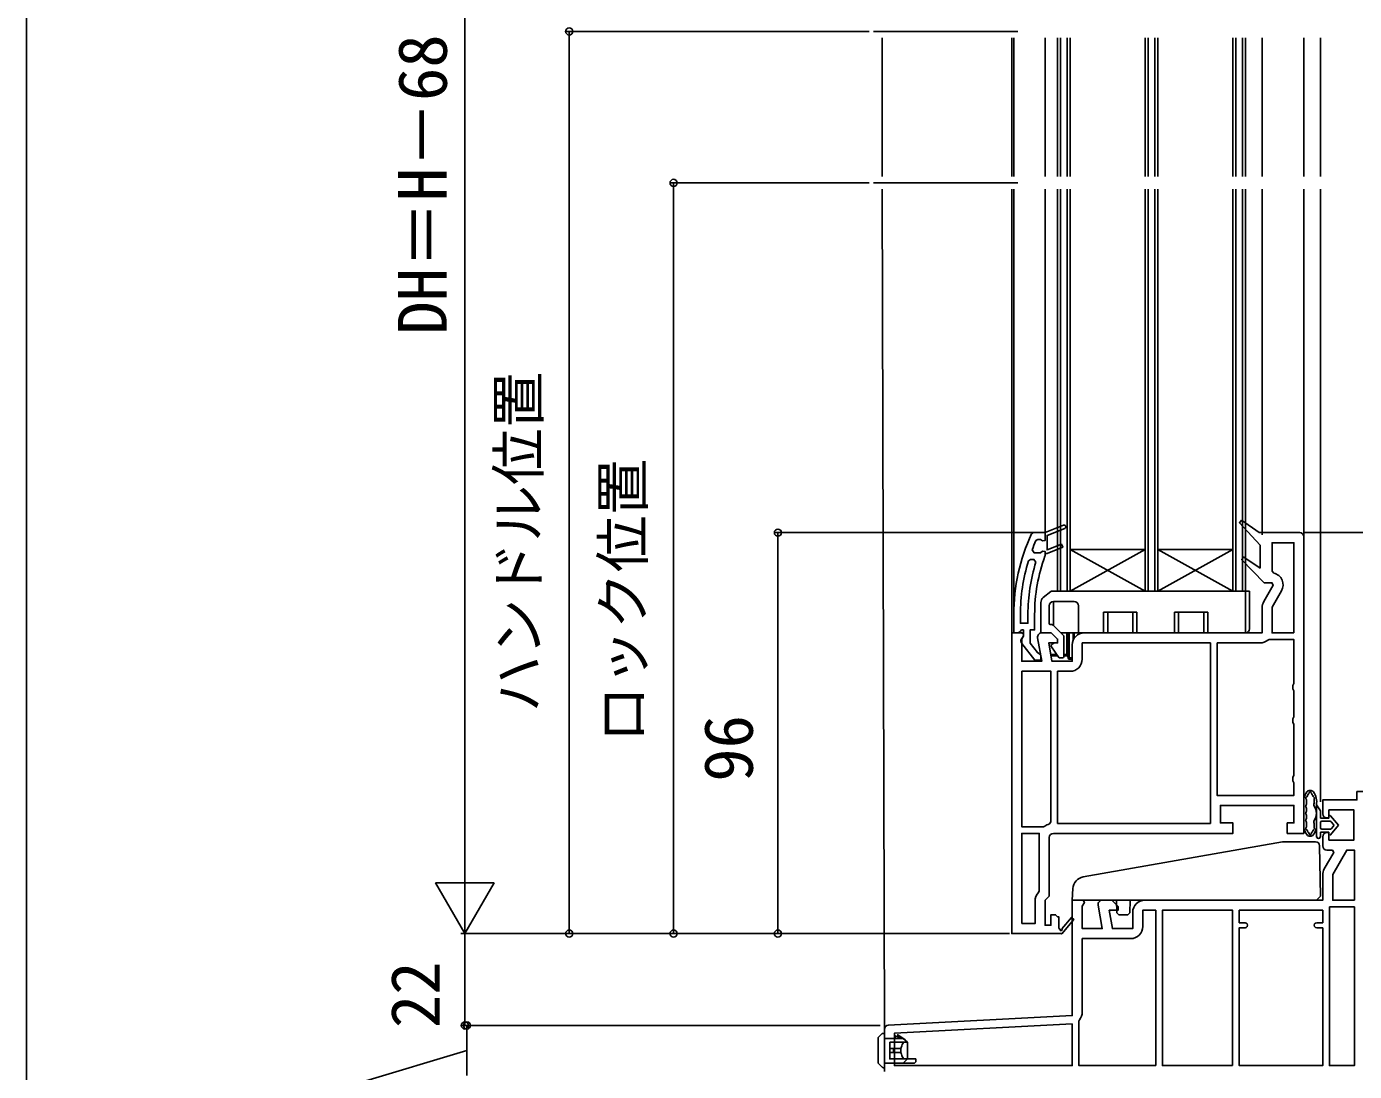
# Model space of a CAD drawing. Units: millimetres, scale not verified. Extents: x -700 to 700, y -1043 to 1035.
# Drawn here: x -700 to -381.9, y 218.4 to 468.6 of the extents above; entities that cross this region are included whole.
import ezdxf
from ezdxf.enums import TextEntityAlignment as Align

# ---------------------------------------------------------------- set-up
doc = ezdxf.new("R2010")
doc.units = ezdxf.units.MM
doc.header["$LTSCALE"] = 6
for name, color, linetype in [('0-2_YKK_11', 7, 'Continuous'), ('0-4_YKK_12', 2, 'Continuous'), ('0-5_YKK_13', 4, 'Continuous'), ('0-7_YKK_D', 6, 'Continuous'), ('0-8_YKK_ZWAK', 7, 'Continuous')]:
    doc.layers.add(name, color=color, linetype=linetype)
doc.styles.add('ＭＳ ゴシック', font='')
doc.styles.get('ＭＳ ゴシック').set_extended_font_data('MS Gothic')

msp = doc.modelspace()

# ---------------------------------------------------------------- linework, layer by layer
at = {"layer": '0-2_YKK_11'}
for p, q in [((-404.5, 321), (-414.8, 321)), ((-389.495, 274.6), (-389.495, 272.4)), ((-390.895, 252.8), (-389.495, 252.8)), ((-494.495, 228.451), (-494.495, 218.4))]:
    msp.add_line(p, q, dxfattribs=at)
for points in [[(-395, 347.4), (-404.711, 347.4), (-408.905, 350.352), (-409.423, 349.761), (-404.5, 344.4), (-404.5, 338.935), (-408.412, 341.555), (-408.916, 340.951), (-403.513, 335.4), (-401.655, 335.4), (-401.327, 334.833), (-403.612, 330.877)], [(-458.205, 345.499), (-457.747, 345.799), (-457.075, 345.799), (-456.591, 345.424), (-456, 345.499), (-456, 347.399), (-451.548, 349.171), (-456, 347.399), (-458.782, 347.399), (-459.236, 347.11)], [(-451.252, 348.428), (-455.5, 346.737), (-455.5, 343.26), (-452.048, 344.634), (-451.752, 343.891), (-455.5, 342.399), (-456, 342.399), (-456, 342.899), (-456.591, 342.974), (-457.075, 342.599), (-457.1, 342.599), (-458.635, 342.599), (-459.104, 343.274)], [(-456.03, 341.782), (-456, 341.953), (-456, 342.399), (-455.5, 342.399), (-451.752, 343.891), (-452.048, 344.634), (-455.5, 343.26), (-455.5, 346.737), (-451.252, 348.428)], [(-454, 275.4), (-411, 275.4), (-411, 277.9), (-414, 277.9), (-414, 282.1), (-396.4, 282.1), (-396.4, 277.9), (-398, 277.9), (-398, 275.4), (-394, 275.4), (-394, 346.4)], [(-396.4, 323.4), (-396.4, 345), (-401.6, 345), (-401.6, 338.213), (-401.213, 337.725)], [(-459.992, 340.644), (-459.513, 340.999), (-458.676, 340.999), (-458.199, 340.352)], [(-399.355, 333.45), (-401.6, 329.561), (-401.6, 323.4), (-396.4, 323.4)], [(-463.5, 327.767), (-463.5, 323.399), (-462.4, 323.399), (-461.904, 323.837), (-461.606, 324.099), (-461.2, 324.099), (-461.2, 322.699), (-461.4, 322.299)], [(-460.1, 327.767), (-460.1, 325.699), (-461.9, 325.699), (-461.9, 327.767)], [(-461.587, 320.883), (-458.475, 316.899), (-457, 316.899), (-457, 318.001), (-457.475, 318.5), (-457.845, 318.692), (-459.6, 320.938), (-459.6, 324.099), (-458.5, 324.099), (-458.5, 327.767)], [(-404, 329.427), (-404, 323.4), (-446.6, 323.4)], [(-464, 323.4), (-464, 251.4), (-452.134, 251.4), (-452, 251.323), (-449.095, 254.741), (-449.705, 255.259), (-452.016, 252.539)], [(-457.785, 322.226), (-456.793, 316.6), (-461.6, 316.6), (-461.6, 321.956), (-461.176, 322.635), (-461.142, 323.1), (-461.6, 323.4), (-462.5, 323.4), (-464, 323.4)], [(-449.5, 320.5), (-449.5, 316.6), (-454.356, 316.6), (-455.132, 321), (-453, 321), (-453, 321.9), (-454.5, 323.4), (-456.8, 323.4)], [(-414.8, 321), (-414.8, 284.5), (-396.4, 284.5), (-396.4, 287.534), (-396.65, 287.967), (-396.65, 288.833), (-396.4, 289.266), (-396.4, 301.534), (-396.65, 301.967), (-396.65, 302.833), (-396.4, 303.266), (-396.4, 309.534), (-396.65, 309.967), (-396.65, 310.833), (-396.4, 311.266), (-396.4, 321.8), (-402.309, 321.8), (-402.631, 321.682)], [(-416.4, 321), (-416.4, 277.8), (-453, 277.8), (-453, 314.2), (-450, 314.2)], [(-447.1, 317.1), (-447.1, 321), (-416.4, 321)], [(-461.6, 314.2), (-461.6, 277), (-456.367, 277), (-456.064, 277.103)], [(-454.959, 277.662), (-454.6, 278.142), (-454.6, 314.2), (-461.6, 314.2)], [(-379.495, 221.4), (-379.495, 285.4), (-381.295, 285.4), (-381.295, 283.4), (-389.495, 283.4), (-389.495, 280.1)], [(-388.495, 279.1), (-387.995, 279.1), (-387.995, 281), (-381.995, 281), (-381.995, 273.8), (-387.995, 273.8), (-387.995, 275.6), (-388.495, 275.6)], [(-461.6, 253.8), (-461.6, 275.4), (-457.4, 275.401), (-457.4, 261.601), (-457.547, 261.247)], [(-452.394, 252.474), (-452.7, 252.65), (-452.7, 255.4), (-453, 255.4), (-453.5, 255.9), (-454.6, 255.9), (-454.6, 253.4), (-456, 253.4), (-456, 259.4), (-455, 260.4), (-455, 274.4)], [(-388.495, 271.4), (-387.15, 271.4), (-386.823, 270.833), (-389.107, 266.877)], [(-389.495, 265.427), (-389.495, 259.4), (-432.095, 259.4)], [(-443.28, 258.226), (-442.288, 252.6), (-447.095, 252.6), (-447.095, 257.956), (-446.553, 258.824), (-446.872, 259.4), (-449.495, 259.4), (-449.495, 231.758), (-493.548, 229.45)], [(-458.4, 259.193), (-458.4, 253.801), (-461.6, 253.8)], [(-434.995, 256.5), (-434.995, 252.6), (-439.851, 252.6), (-440.627, 257), (-438.495, 257), (-438.495, 257.9), (-439.995, 259.4), (-442.295, 259.4)], [(-429.495, 219.8), (-429.495, 257), (-432.595, 257), (-432.595, 253.1)], [(-408.095, 254), (-409.495, 254), (-409.495, 257), (-389.495, 257), (-389.495, 254), (-390.895, 254)], [(-389.495, 252.8), (-389.495, 219.8), (-409.495, 219.8), (-409.495, 252.8), (-408.095, 252.8)], [(-435.495, 250.2), (-447.095, 250.2), (-447.095, 232.633)], [(-447.778, 230.765), (-447.895, 230.442), (-447.895, 219.8), (-429.495, 219.8)]]:
    msp.add_lwpolyline(points, dxfattribs=at)
for points in [[(-381.895, 259.4), (-381.895, 271.4), (-383.724, 271.4), (-387.095, 265.561), (-387.095, 259.4)], [(-387.895, 257.8), (-387.895, 219.8), (-381.895, 219.8), (-381.895, 257.8)], [(-411.095, 219.8), (-411.095, 257), (-427.895, 257), (-427.895, 219.8)], [(-449.495, 229.756), (-492.095, 227.523), (-492.095, 219.8), (-449.495, 219.8)]]:
    msp.add_lwpolyline(points, close=True, dxfattribs=at)
for centre, radius, start, end in [((-417.5, 327.767), 46, 155.13402, 179.99999), ((-451.4, 348.799), 0.4, 291.69939, 111.69941), ((-451.4, 348.799), 0.4, 291.69939, 111.69941), ((-395, 346.4), 1, 0.00001, 89.99999), ((-417.5, 327.767), 44.4, 156.46078, 159.55779), ((-417.5, 327.767), 44.4, 163.13981, 180.00001), ((-417.5, 327.767), 41, 160.01112, 180.00001), ((-417.5, 327.767), 42.6, 162.81723, 180.00001), ((-401.866, 334.9), 2.9, 329.99998, 76.9794), ((-401.1, 329.427), 2.9, 150.00001, 180.00002), ((-460.8, 321.499), 1, 126.86989, 218.08672), ((-456.8, 322.4), 1, 90, 189.99998), ((-446.6, 320.5), 2.9, 90.00001, 179.99999), ((-404.5, 323.9), 2.9, 269.99998, 310.11918), ((-450, 317.1), 2.9, 270.00001, 359.99999), ((-388.495, 280.1), 1, 180.00001, 269.99999), ((-454, 274.4), 3.4, 106.3827, 127.37008), ((-454, 274.4), 1, 90.00001, 179.99999), ((-388.495, 274.6), 1, 90.00001, 179.99999), ((-388.495, 272.4), 1, 180.00001, 269.99999), ((-386.595, 265.427), 2.9, 150.00001, 180.00002), ((-455.5, 259.193), 2.9, 134.90088, 179.99999), ((-442.295, 258.4), 1, 90, 189.99998), ((-432.095, 256.5), 2.9, 90.00001, 179.99999), ((-452.178, 252.349), 0.25, 149.99997, 49.64296), ((-435.495, 253.1), 2.9, 270.00001, 359.99999), ((-408.095, 253.4), 0.6, 269.99999, 90.00001), ((-390.895, 253.4), 0.6, 89.99999, 270.00001), ((-449.995, 232.633), 2.9, 319.88081, 0.00001), ((-493.495, 228.451), 1, 93.00003, 180)]:
    msp.add_arc(centre, radius, start, end, dxfattribs=at)
at = {"layer": '0-4_YKK_12'}
for p, q in [((-462.486, 467.395), (-497.107, 467.395)), ((-495, 465.906), (-495, 432.645)), ((-464, 465.906), (-464, 432.645)), ((-463.504, 432.645), (-463.504, 465.906)), ((-456, 432.645), (-456, 465.906)), ((-452.994, 465.906), (-452.994, 432.656)), ((-452.294, 465.906), (-452.294, 432.656)), ((-450.694, 465.906), (-450.694, 432.656)), ((-449.994, 465.906), (-449.994, 432.656)), ((-431.994, 465.906), (-431.994, 432.656)), ((-431.294, 465.906), (-431.294, 432.656)), ((-429.694, 465.906), (-429.694, 432.656)), ((-428.994, 465.906), (-428.994, 432.656)), ((-410.994, 465.906), (-410.994, 432.656)), ((-410.294, 465.906), (-410.294, 432.656)), ((-408.694, 465.906), (-408.694, 432.656)), ((-407.994, 465.906), (-407.994, 432.656)), ((-404, 465.906), (-404, 432.645)), ((-394, 465.906), (-394, 432.645)), ((-389.997, 465.906), (-389.997, 432.645)), ((-462.486, 431.145), (-497.107, 431.145)), ((-495, 429.629), (-494.495, 228.451)), ((-464, 429.629), (-464, 322.9)), ((-463.504, 324.4), (-463.504, 429.629)), ((-456, 347.4), (-456, 429.629)), ((-452.994, 429.629), (-452.994, 333.399)), ((-452.294, 429.629), (-452.294, 333.399)), ((-450.694, 429.629), (-450.694, 333.4)), ((-449.994, 429.629), (-449.994, 333.4)), ((-431.994, 429.629), (-431.994, 333.4)), ((-431.294, 429.629), (-431.294, 333.4)), ((-429.694, 429.629), (-429.694, 333.4)), ((-428.994, 429.629), (-428.994, 333.4)), ((-410.994, 429.629), (-410.994, 333.4)), ((-410.294, 429.629), (-410.294, 333.4)), ((-408.694, 429.629), (-408.694, 333.4)), ((-407.994, 429.629), (-407.994, 333.4)), ((-404, 429.629), (-404, 346.9)), ((-394, 429.629), (-394, 346.4)), ((-389.997, 429.629), (-389.995, 282.971)), ((-431.994, 343.4), (-449.994, 343.4)), ((-431.994, 333.4), (-449.994, 343.4)), ((-449.994, 333.4), (-431.994, 343.4)), ((-410.994, 343.4), (-428.994, 343.4)), ((-410.994, 333.4), (-428.994, 343.4)), ((-428.994, 333.4), (-410.994, 343.4)), ((-407.994, 333.4), (-452.994, 333.399))]:
    msp.add_line(p, q, dxfattribs=at)
at = {"layer": '0-5_YKK_13'}
for p, q in [((-454.582, 333.334), (-456.437, 331.85)), ((-408, 333.4), (-454.395, 333.4)), ((-454, 330.9), (-449, 330.9)), ((-454, 325.228), (-454, 330.9)), ((-408, 333.4), (-407, 333.4)), ((-408, 323.4), (-408, 333.4)), ((-407, 333.4), (-407, 324.4)), ((-457, 330.679), (-457, 323.6)), ((-455, 325.6), (-455, 329.9)), ((-448, 329.9), (-448, 323.4)), ((-434, 328.4), (-442, 328.4)), ((-442, 323.4), (-442, 328.4)), ((-435, 323.4), (-435, 328.4)), ((-434, 328.4), (-434, 323.4)), ((-417, 328.4), (-425, 328.4)), ((-425, 323.4), (-425, 328.4)), ((-418, 323.4), (-418, 328.4)), ((-417, 328.4), (-417, 323.4)), ((-454.379, 325.4), (-454.8, 325.4)), ((-451.647, 322.875), (-454.025, 325.253)), ((-457, 323.38), (-457, 323.4)), ((-456.8, 323.4), (-457, 323.4)), ((-456.8, 323.4), (-455.207, 323.4)), ((-452.172, 323.4), (-448, 323.4)), ((-451.5, 317.7), (-451.5, 322.521)), ((-450.5, 317.4), (-450.5, 323.1)), ((-450.5, 323.1), (-450.2, 323.1)), ((-450.2, 323.1), (-450.2, 317.4)), ((-449.3, 321.558), (-449.3, 323.4)), ((-449, 323.4), (-449, 322.128)), ((-448, 323.4), (-442, 323.4)), ((-434, 323.4), (-435, 323.4)), ((-434, 323.4), (-425, 323.4)), ((-417, 323.4), (-418, 323.4)), ((-417, 323.4), (-408, 323.4)), ((-454.638, 318.2), (-453.17, 318.2)), ((-454.5, 320.484), (-454.5, 320.163)), ((-454.464, 320.048), (-452.699, 317.528)), ((-453.807, 321), (-454.4, 320.658)), ((-451.5, 318.2), (-450.8, 318.2)), ((-450.8, 318.2), (-450.8, 317.9)), ((-452.96, 317.9), (-454.585, 317.9)), ((-452.453, 317.4), (-451.8, 317.4)), ((-450.8, 317.9), (-451.5, 317.9)), ((-450.2, 317.4), (-449.5, 317.4)), ((-449.5, 317.1), (-450.2, 317.1)), ((-394, 283.69), (-394, 276.709)), ((-393.4, 283.411), (-393.4, 282.409)), ((-393.4, 281.351), (-393.4, 280.729)), ((-391, 274.699), (-391, 282.249)), ((-390, 280.8), (-390, 279)), ((-390, 280.8), (-390, 279)), ((-393.4, 279.671), (-393.4, 279.049)), ((-393.4, 277.991), (-393.4, 276.988)), ((-390, 279), (-388, 279)), ((-388, 279), (-390, 279)), ((-390, 278), (-390, 276.7)), ((-390, 278), (-390, 276.7)), ((-387.7, 278.3), (-389.7, 278.3)), ((-387.7, 278.3), (-389.7, 278.3)), ((-388, 279), (-388, 279.497)), ((-388, 279.497), (-388, 279)), ((-387.644, 279.629), (-385.7, 277.35)), ((-385.7, 277.35), (-387.644, 279.629)), ((-385.7, 277.35), (-387.644, 275.071)), ((-385.7, 277.35), (-387.644, 275.071)), ((-386.918, 277.544), (-387.472, 278.194)), ((-386.918, 277.544), (-387.472, 278.194)), ((-387.472, 276.505), (-386.918, 277.155)), ((-386.918, 277.155), (-387.472, 276.505)), ((-390, 275.7), (-390, 274.7)), ((-388, 275.7), (-390, 275.7)), ((-390, 275.7), (-390, 274.7)), ((-388, 275.7), (-390, 275.7)), ((-389.7, 276.4), (-387.7, 276.4)), ((-389.7, 276.4), (-387.7, 276.4)), ((-388, 275.202), (-388, 275.7)), ((-388, 275.7), (-388, 275.202)), ((-446.856, 264.961), (-399.086, 273.384)), ((-398.913, 273.4), (-391.227, 273.4)), ((-449.5, 259.4), (-449.329, 262.19)), ((-448.502, 259.4), (-449.5, 259.4)), ((-448.502, 259.4), (-438.85, 259.4)), ((-435.65, 259.4), (-438.85, 259.4)), ((-438.824, 256.4), (-438.85, 259.4)), ((-435.676, 256.4), (-435.65, 259.4)), ((-435.65, 259.4), (-390.999, 259.4)), ((-390.983, 259.4), (-390.999, 259.4)), ((-438.824, 256.4), (-438.315, 255.9)), ((-436.185, 255.9), (-438.315, 255.9)), ((-436.185, 255.9), (-435.676, 256.4)), ((-495.995, 220.476), (-495.995, 226.376)), ((-494.871, 227.5), (-494.875, 227.495)), ((-494.495, 226.5), (-494.495, 220.3)), ((-489.995, 226.3), (-494.495, 226.3)), ((-488.995, 225.4), (-489.995, 226.3)), ((-489.495, 226), (-489.495, 225.85)), ((-493.195, 225.4), (-489.759, 225.4)), ((-493.195, 225.296), (-493.195, 225.4)), ((-493.195, 225.296), (-493.195, 223.9)), ((-492.295, 223.9), (-493.195, 223.9)), ((-493.195, 223.9), (-493.195, 222.9)), ((-493.195, 222.9), (-493.195, 221.504)), ((-492.295, 223.9), (-492.295, 222.9)), ((-491.854, 223.9), (-492.295, 223.9)), ((-491.854, 223.9), (-491.712, 223.9)), ((-491.712, 222.9), (-491.854, 222.9)), ((-491.295, 223.9), (-491.712, 223.9)), ((-491.295, 222.9), (-491.712, 222.9)), ((-491.163, 223.9), (-491.295, 223.9)), ((-491.163, 222.9), (-491.295, 222.9)), ((-491.163, 223.9), (-490.981, 223.9)), ((-490.981, 222.9), (-491.163, 222.9)), ((-490.946, 223.9), (-490.981, 223.9)), ((-490.946, 222.9), (-490.981, 222.9)), ((-490.946, 223.9), (-490.754, 223.9)), ((-490.754, 222.9), (-490.946, 222.9)), ((-490.523, 223.9), (-490.754, 223.9)), ((-490.523, 222.9), (-490.754, 222.9)), ((-490.523, 223.9), (-490.523, 222.9)), ((-489.06, 225.4), (-489.759, 225.4)), ((-489.06, 225.4), (-488.995, 225.4)), ((-488.995, 225.4), (-488.995, 221.4)), ((-489.995, 220.4), (-494.495, 220.4)), ((-489.995, 220.4), (-488.995, 221.4)), ((-487.295, 220.4), (-489.995, 220.4)), ((-489.06, 221.4), (-489.759, 221.4)), ((-488.995, 221.4), (-489.06, 221.4)), ((-487.295, 221.4), (-488.995, 221.4)), ((-487.295, 221.4), (-486.995, 221.4)), ((-494.983, 219.388), (-495.044, 219.449))]:
    msp.add_line(p, q, dxfattribs=at)
for points in [[(-441, 328.4), (-441, 323.4), (-442, 323.4)], [(-424, 328.4), (-424, 323.4), (-425, 323.4)], [(-450.5, 318.2), (-450.8, 318.2), (-450.8, 323.4)], [(-450.2, 317.1), (-450.2, 317.4), (-450.5, 317.4)], [(-391, 282.249), (-390, 280.8), (-391, 282.249)], [(-390.227, 272.417), (-390.018, 260.399), (-390.983, 259.4)], [(-495.907, 226.588), (-495.087, 227.408), (-495.083, 227.412)], [(-494.871, 227.5), (-494.495, 227.5), (-494.495, 226.5)], [(-491.895, 226.3), (-491.895, 226.9), (-490.295, 226.3)], [(-491.295, 226.675), (-491.295, 227.2), (-489.495, 226)], [(-491.854, 222.9), (-492.295, 222.9), (-493.195, 222.9)], [(-490.523, 223.9), (-490.443, 224.094), (-490.383, 224.296)], [(-490.383, 222.504), (-490.442, 222.702), (-490.523, 222.9)], [(-495.044, 219.449), (-495.995, 220.4), (-495.995, 220.476)], [(-494.495, 220.3), (-494.495, 219.3), (-494.771, 219.3)], [(-489.759, 221.4), (-493.195, 221.4), (-493.195, 221.504)], [(-486.995, 221.4), (-486.995, 220.7), (-487.295, 220.4)]]:
    msp.add_lwpolyline(points, dxfattribs=at)
for centre, radius, start, end in [((-455.5, 330.679), 1.5, 128.65981, 180), ((-454, 329.9), 1, 90, 180), ((-454.395, 333.1), 0.3, 90, 128.65981), ((-449, 329.9), 1, 0, 90), ((-454.8, 325.6), 0.2, 180, 270), ((-454.379, 324.9), 0.5, 45, 90), ((-456.8, 323.6), 0.2, 180, 270), ((-452, 322.521), 0.5, 0, 45), ((-450.8, 323.1), 0.3, 0, 90), ((-450.8, 323.1), 0.6, 0, 30), ((-408, 324.4), 1, 270, 0), ((-454.3, 320.484), 0.2, 120, 180), ((-454.3, 320.163), 0.2, 180, 215), ((-452.453, 317.7), 0.3, 215, 270), ((-451.8, 317.7), 0.3, 270, 0), ((-450.8, 317.6), 0.3, 0, 90), ((-450.2, 317.4), 0.3, 180, 270), ((-393.4, 283.69), 0.6, 167.56011, 180), ((-390.275, 283.001), 3.8, 142.61723, 167.56011), ((-393.352, 283.88), 0.2, 107.41595, 215.894), ((-394, 283.411), 0.6, 0, 35.894), ((-393.502, 284.357), 0.3, 287.41595, 337.1967), ((-392.5, 284.701), 1, 37.38277, 142.61723), ((-390.275, 283.001), 3.2, 141.12633, 157.1967), ((-393, 285.198), 0.3, 321.12633, 0.38608), ((-392.5, 285.201), 0.2, 359.61392, 180.38608), ((-392, 285.198), 0.3, 179.61392, 218.87367), ((-394.725, 283.001), 3.2, 22.8033, 38.87367), ((-391.498, 284.357), 0.3, 202.8033, 252.58405), ((-394.725, 283.001), 3.8, 348.58793, 37.38277), ((-391.648, 283.88), 0.2, 319.31807, 72.58405), ((-394.725, 283.001), 3.2, 348.58793, 9.09882), ((-391.269, 283.554), 0.3, 139.31807, 189.09882), ((-393.4, 281.88), 0.2, 138.59038, 221.40962), ((-393.4, 280.2), 0.2, 138.59038, 221.40962), ((-394, 282.409), 0.6, 318.59038, 0), ((-394, 281.351), 0.6, 0, 41.40962), ((-394, 280.729), 0.6, 318.59038, 0), ((-394, 279.671), 0.6, 0, 41.40962), ((-391, 282.249), 0.6, 168.58793, 212.63687), ((-394.2, 280.2), 3.2, 327.36313, 32.63687), ((-393.4, 278.52), 0.2, 138.59038, 221.40962), ((-394, 279.049), 0.6, 318.59038, 0), ((-394, 277.991), 0.6, 360, 41.40962), ((-394, 276.988), 0.6, 324.10601, 0), ((-391, 278.15), 0.6, 147.36313, 191.41207), ((-394.725, 277.398), 3.2, 350.90118, 11.41207), ((-391.269, 276.845), 0.3, 170.90118, 220.68192), ((-389.7, 278), 0.3, 90, 180), ((-389.7, 278), 0.3, 90, 180), ((-387.798, 279.497), 0.202, 40.46378, 179.99997), ((-387.798, 279.497), 0.202, 40.46381, 180), ((-387.7, 278), 0.3, 40.46381, 90), ((-387.7, 278), 0.3, 40.46381, 90), ((-387.146, 277.35), 0.3, 319.53619, 40.46381), ((-387.146, 277.35), 0.3, 319.53619, 40.46381), ((-393.4, 276.709), 0.6, 180, 192.43988), ((-390.275, 277.398), 3.8, 192.43988, 217.38277), ((-393.352, 276.519), 0.2, 144.10601, 252.58405), ((-393.502, 276.042), 0.3, 22.8033, 72.58405), ((-392.5, 275.698), 1, 217.38277, 322.61723), ((-390.275, 277.398), 3.2, 202.8033, 218.87366), ((-393, 275.202), 0.3, 359.61388, 38.87366), ((-392.5, 275.198), 0.2, 179.61388, 0.38607), ((-392, 275.202), 0.3, 141.12633, 180.38607), ((-394.725, 277.398), 3.2, 321.12633, 337.1967), ((-391.498, 276.042), 0.3, 107.41595, 157.1967), ((-394.725, 277.398), 3.8, 322.61723, 348.58793), ((-391.648, 276.519), 0.2, 287.41595, 40.68192), ((-390.5, 274.7), 0.5, 179.88541, 0), ((-390.5, 274.699), 0.5, 180.11462, 359.88538), ((-389.7, 276.7), 0.3, 180, 270), ((-389.7, 276.7), 0.3, 180, 270), ((-390.5, 274.7), 0.5, 359.88533, 359.99998), ((-387.798, 275.202), 0.202, 180, 319.53619), ((-387.798, 275.202), 0.202, 180, 319.53619), ((-387.7, 276.7), 0.3, 270, 319.53619), ((-387.7, 276.7), 0.3, 270, 319.53619), ((-398.913, 272.4), 1, 90, 100), ((-391.227, 272.4), 1, 1, 90), ((-446.335, 262.007), 3, 100, 176.5), ((-495.695, 226.376), 0.3, 135, 180), ((-494.878, 227.199), 0.295, 89.30544, 134.94469), ((-494.871, 227.2), 0.3, 90, 135), ((-494.771, 219.6), 0.3, 225, 270)]:
    msp.add_arc(centre, radius, start, end, dxfattribs=at)
for centre, major_axis, start_param, end_param in [((-488.206, 223.4), (0, 2.9), 0.8581397, 1.2566748), ((-489.759, 225.1), (0, 0.3), 6.2831853, 7.141325), ((-488.206, 223.4), (0, 2.9), 1.8849178, 2.283453), ((-489.759, 221.7), (0, 0.3), 2.283453, 3.1415927)]:
    msp.add_ellipse(centre, major_axis=major_axis, ratio=0.789474, start_param=start_param, end_param=end_param, dxfattribs=at)
at = {"layer": '0-7_YKK_D'}
for p, q in [((-595, 265.4), (-595, 639.395)), ((-498.107, 467.395), (-571, 467.395)), ((-570, 467.395), (-570, 251.4)), ((-498.107, 431.145), (-546, 431.145)), ((-545, 251.4), (-545, 431.145)), ((-458.051, 347.4), (-521, 347.4)), ((-520, 251.4), (-520, 347.4)), ((-394, 347.4), (-188, 347.4)), ((-595, 251.4), (-595, 275.649)), ((-595, 251.4), (-602, 263.524)), ((-588, 263.524), (-602, 263.524)), ((-595, 251.4), (-588, 263.524)), ((-464.5, 251.4), (-596, 251.4)), ((-464.5, 251.4), (-596, 251.4)), ((-595, 229.4), (-595, 251.4)), ((-464.5, 251.4), (-571, 251.4)), ((-464.5, 251.4), (-546, 251.4)), ((-464.5, 251.4), (-521, 251.4)), ((-495.495, 229.4), (-596, 229.4)), ((-495.495, 229.4), (-595.495, 229.4)), ((-594.495, 217.4), (-594.495, 229.4))]:
    msp.add_line(p, q, dxfattribs=at)
msp.add_lwpolyline([(-594.495, 223.4), (-619.495, 215.897), (-619.495, 191.261)], dxfattribs=at)
for centre in [(-570, 467.395), (-545, 431.145), (-520, 347.4), (-570, 251.4), (-545, 251.4), (-520, 251.4), (-595, 229.4), (-594.495, 229.4)]:
    msp.add_circle(centre, 0.85, dxfattribs=at)
at = {"layer": '0-8_YKK_ZWAK'}
msp.add_line((-700, 996.9), (-700, -1043.1), dxfattribs=at)

# ---------------------------------------------------------------- texts
at = {"layer": '0-7_YKK_D', "style": 'ＭＳ ゴシック'}
for s, height, p in [('DH＝H－68', 11.73, (-595.8, 394.807)), ('ハンドル位置', 9.971, (-574.2, 304.379)), ('ロック位置', 9.971, (-549.2, 297.111)), ('96', 11.73, (-522.5, 287.764)), ('22', 11.73, (-597.5, 228.764))]:
    msp.add_text(s, height=height, rotation=90, dxfattribs=at).set_placement(p, align=Align.BOTTOM_LEFT)

doc.saveas('drawing.dxf')
